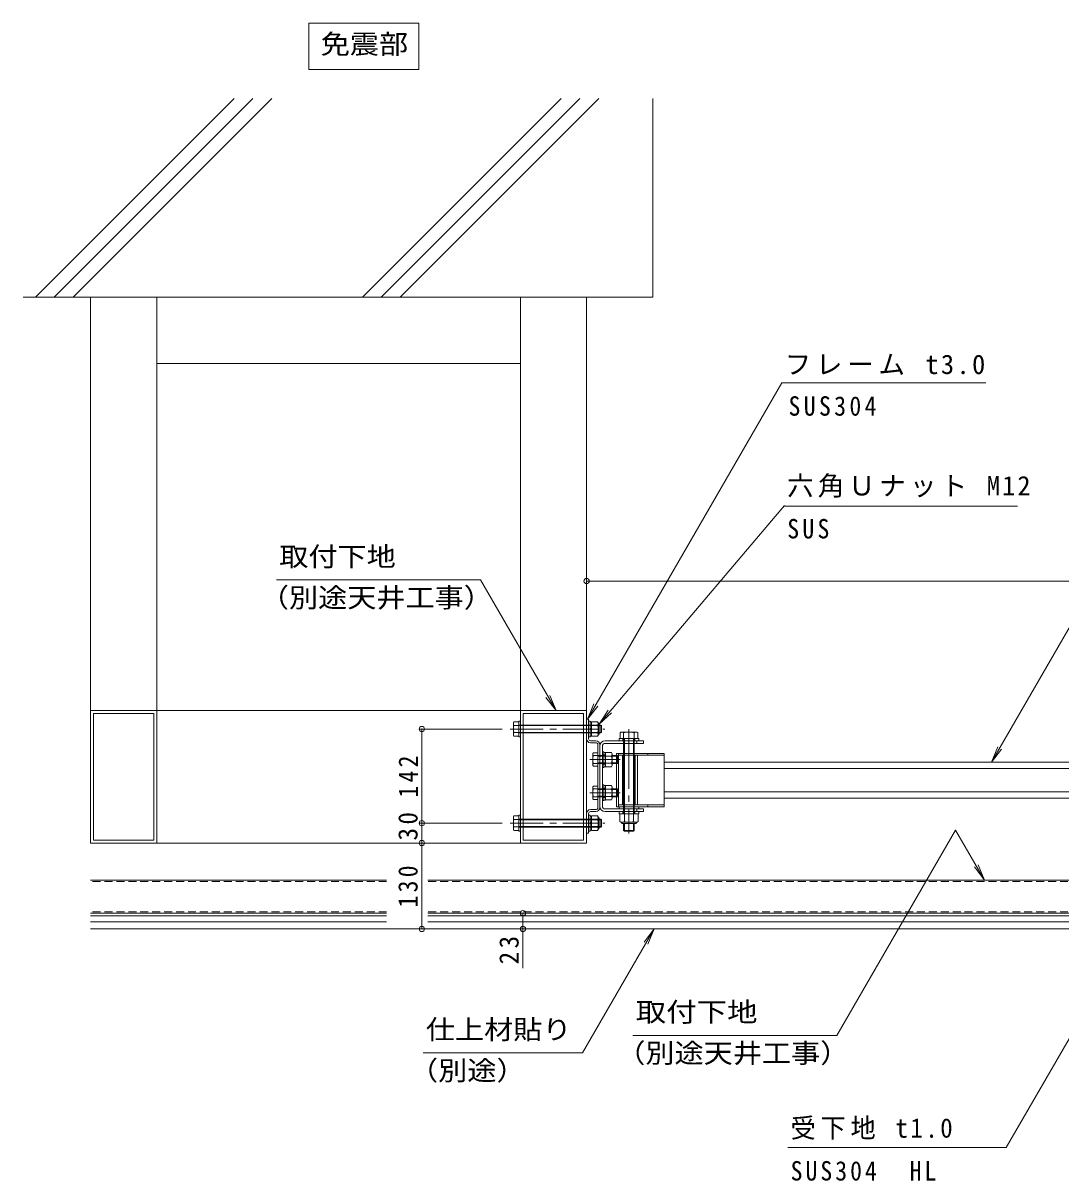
# Model space of a CAD drawing. Units: millimetres on the paper, enlarged 40 times, with parts at other scales. Extents: x -9407 to 10868, y -7770 to 7471.
# Drawn here: x -9407 to -3139, y 476 to 7471 of the extents above; entities that cross this region are included whole.
import ezdxf
from ezdxf.enums import TextEntityAlignment as Align

# ---------------------------------------------------------------- set-up
doc = ezdxf.new("R2010")
doc.units = ezdxf.units.MM
doc.header["$LTSCALE"] = 40
doc.header["$PDMODE"] = 32
doc.header["$PDSIZE"] = 32
for name, pattern in [('CHAIN1', [8, 5, -1, 1, -1]), ('CHAIN2', [12, 9, -1, 1, -1]), ('DASHED1', [1.8, 1.2, -0.6])]:
    doc.linetypes.add(name, pattern=pattern)
for name, color, linetype, lineweight in [('1-0_通り芯', 2, 'Continuous', 9), ('1-4_寸法', 7, 'Continuous', 9), ('1-5_文字', 7, 'Continuous', 9), ('1-6', 6, 'Continuous', 5), ('1-7', 4, 'Continuous', 9), ('1-8', 6, 'Continuous', 5)]:
    doc.layers.add(name, color=color, linetype=linetype, lineweight=lineweight)
doc.styles.add('ＭＳ ゴシック', font='')
doc.styles.get('ＭＳ ゴシック').set_extended_font_data('MS Gothic')

msp = doc.modelspace()

# ---------------------------------------------------------------- linework, layer by layer
at = {"layer": '1-0_通り芯'}
for p, q in [((-6445.67, 3244.11), (-6442.27, 3249.99)), ((-6445.67, 3244.11), (-6445.67, 3168.11)), ((-6442.27, 3249.99), (-6413.67, 3249.99)), ((-6442.27, 3228.05), (-6413.67, 3228.05)), ((-6413.67, 3254.11), (-6403.67, 3254.11)), ((-6413.67, 3162.23), (-6413.67, 3249.99)), ((-6413.67, 3230.11), (-5917.45, 3230.11)), ((-6413.67, 3226.32), (-5913.67, 3226.32)), ((-6403.67, 3254.11), (-6403.67, 3158.11)), ((-5991.67, 3254.11), (-5981.67, 3254.11)), ((-5981.67, 3254.11), (-5981.67, 3158.11)), ((-5981.67, 3163.11), (-5981.67, 3249.11)), ((-5937.06, 3249.99), (-5973.67, 3249.99)), ((-5973.67, 3249.99), (-5973.67, 3162.23)), ((-5937.06, 3228.05), (-5973.67, 3228.05)), ((-5933.67, 3244.11), (-5937.06, 3249.99)), ((-5933.67, 3244.11), (-5933.67, 3168.11)), ((-5927.23, 3176.31), (-5927.23, 3235.91)), ((-5917.45, 3230.11), (-5913.67, 3226.32)), ((-5917.45, 3182.11), (-5917.45, 3230.11)), ((-5913.67, 3185.89), (-5913.67, 3226.32)), ((-6445.67, 3168.11), (-6442.27, 3162.23)), ((-6442.27, 3184.17), (-6413.67, 3184.17)), ((-6442.27, 3162.23), (-6413.67, 3162.23)), ((-6413.67, 3185.89), (-5913.67, 3185.89)), ((-6413.67, 3182.11), (-5917.45, 3182.11)), ((-5973.67, 3207.26), (-5981.67, 3211.88)), ((-5973.67, 3200.33), (-5981.67, 3204.95)), ((-5973.67, 3163.11), (-5981.67, 3163.11)), ((-5937.06, 3184.17), (-5973.67, 3184.17)), ((-5937.06, 3162.23), (-5973.67, 3162.23)), ((-5933.67, 3168.11), (-5937.06, 3162.23)), ((-5913.67, 3185.89), (-5917.45, 3182.11)), ((-5801.17, 3183.85), (-5801.17, 3147.91)), ((-5790.42, 3187.91), (-5704.92, 3187.91)), ((-5779.67, 3183.85), (-5779.67, 2694.31)), ((-5715.67, 3183.85), (-5715.67, 2694.31)), ((-5694.17, 3183.85), (-5694.17, 3147.91)), ((-5687.67, 3147.91), (-5807.67, 3147.91)), ((-5807.67, 3147.91), (-5807.67, 3135.11)), ((-5687.67, 3135.11), (-5807.67, 3135.11)), ((-5801.17, 3147.91), (-5694.17, 3147.91)), ((-5783.67, 3147.91), (-5783.67, 3135.11)), ((-5775.34, 3147.91), (-5775.34, 2694.31)), ((-5720, 3147.91), (-5720, 2694.31)), ((-5711.67, 3147.91), (-5711.67, 3135.11)), ((-5687.67, 3147.91), (-5687.67, 3135.11)), ((-5965.67, 2989.08), (-5965.67, 3053.14)), ((-5962.64, 3061.17), (-5935.67, 3061.17)), ((-5962.64, 3045.11), (-5889.27, 3045.11)), ((-5935.67, 2981.05), (-5935.67, 3061.17)), ((-5935.67, 3041.32), (-5889.27, 3041.32)), ((-5898.47, 3069.11), (-5907.67, 3069.11)), ((-5898.47, 3049.11), (-5907.67, 3049.11)), ((-5898.47, 2973.11), (-5898.47, 3069.11)), ((-5889.27, 3065.11), (-5898.47, 3065.11)), ((-5889.27, 3049.11), (-5898.47, 3049.11)), ((-5889.27, 2977.11), (-5889.27, 3065.11)), ((-5853.77, 3064.91), (-5889.27, 3064.91)), ((-5853.77, 3042.97), (-5889.27, 3042.97)), ((-5849.27, 2988.28), (-5849.27, 3053.94)), ((-5849.27, 3045.11), (-5819.45, 3045.11)), ((-5849.27, 3041.32), (-5815.67, 3041.32)), ((-5819.45, 3045.11), (-5819.45, 2997.11)), ((-5815.67, 3041.32), (-5819.45, 3045.11)), ((-5815.67, 3041.32), (-5815.67, 3000.9)), ((-5962.64, 2997.11), (-5889.27, 2997.11)), ((-5962.64, 2981.05), (-5935.67, 2981.05)), ((-5935.67, 3000.9), (-5889.27, 3000.9)), ((-5898.47, 2993.11), (-5907.67, 2993.11)), ((-5889.27, 2993.11), (-5898.47, 2993.11)), ((-5853.77, 2999.25), (-5889.27, 2999.25)), ((-5849.27, 3000.9), (-5815.67, 3000.9)), ((-5849.27, 2997.11), (-5819.45, 2997.11)), ((-5815.67, 3000.9), (-5819.45, 2997.11)), ((-5898.47, 2869.11), (-5907.67, 2869.11)), ((-5898.47, 2773.11), (-5898.47, 2869.11)), ((-5965.67, 2789.08), (-5965.67, 2853.14)), ((-5962.64, 2861.17), (-5935.67, 2861.17)), ((-5962.64, 2845.11), (-5889.27, 2845.11)), ((-5935.67, 2781.05), (-5935.67, 2861.17)), ((-5935.67, 2841.32), (-5889.27, 2841.32)), ((-5935.67, 2800.9), (-5889.27, 2800.9)), ((-5898.47, 2849.11), (-5907.67, 2849.11)), ((-5889.27, 2865.11), (-5898.47, 2865.11)), ((-5889.27, 2849.11), (-5898.47, 2849.11)), ((-5889.27, 2777.11), (-5889.27, 2865.11)), ((-5853.77, 2864.91), (-5889.27, 2864.91)), ((-5853.77, 2842.97), (-5889.27, 2842.97)), ((-5853.77, 2799.25), (-5889.27, 2799.25)), ((-5849.27, 2788.28), (-5849.27, 2853.94)), ((-5849.27, 2845.11), (-5819.45, 2845.11)), ((-5849.27, 2841.32), (-5815.67, 2841.32)), ((-5849.27, 2800.9), (-5815.67, 2800.9)), ((-5815.67, 2800.9), (-5819.45, 2797.11)), ((-5815.67, 2841.32), (-5815.67, 2800.9)), ((-5962.64, 2797.11), (-5889.27, 2797.11)), ((-5962.64, 2781.05), (-5935.67, 2781.05)), ((-5898.47, 2793.11), (-5907.67, 2793.11)), ((-5889.27, 2793.11), (-5898.47, 2793.11)), ((-5849.27, 2797.11), (-5819.45, 2797.11)), ((-6445.67, 2674.97), (-6442.27, 2680.85)), ((-6445.67, 2674.97), (-6445.67, 2598.97)), ((-6442.27, 2680.85), (-6413.67, 2680.85)), ((-6442.27, 2658.91), (-6413.67, 2658.91)), ((-6413.67, 2684.97), (-6403.67, 2684.97)), ((-6413.67, 2593.09), (-6413.67, 2680.85)), ((-6413.67, 2660.97), (-5917.45, 2660.97)), ((-6403.67, 2684.97), (-6403.67, 2588.97)), ((-5991.67, 2684.97), (-5981.67, 2684.97)), ((-5981.67, 2684.97), (-5981.67, 2588.97)), ((-5981.67, 2593.97), (-5981.67, 2679.97)), ((-5937.06, 2680.85), (-5973.67, 2680.85)), ((-5973.67, 2680.85), (-5973.67, 2593.09)), ((-5937.06, 2658.91), (-5973.67, 2658.91)), ((-5933.67, 2674.97), (-5937.06, 2680.85)), ((-5933.67, 2674.97), (-5933.67, 2598.97)), ((-5927.23, 2607.17), (-5927.23, 2666.77)), ((-5917.45, 2660.97), (-5913.67, 2657.18)), ((-5917.45, 2612.97), (-5917.45, 2660.97)), ((-5807.67, 2707.11), (-5807.67, 2694.31)), ((-5687.67, 2707.11), (-5807.67, 2707.11)), ((-5687.67, 2694.31), (-5807.67, 2694.31)), ((-5803.07, 2694.31), (-5692.27, 2694.31)), ((-5803.07, 2646.42), (-5803.07, 2694.31)), ((-5783.67, 2707.11), (-5783.67, 2694.31)), ((-5775.37, 2646.42), (-5775.37, 2694.31)), ((-5719.97, 2646.42), (-5719.97, 2694.31)), ((-5711.67, 2707.11), (-5711.67, 2694.31)), ((-5692.27, 2646.42), (-5692.27, 2694.31)), ((-5687.67, 2707.11), (-5687.67, 2694.31)), ((-6445.67, 2598.97), (-6442.27, 2593.09)), ((-6442.27, 2615.03), (-6413.67, 2615.03)), ((-6442.27, 2593.09), (-6413.67, 2593.09)), ((-6413.67, 2657.18), (-5913.67, 2657.18)), ((-6413.67, 2616.76), (-5913.67, 2616.76)), ((-6413.67, 2612.97), (-5917.45, 2612.97)), ((-5973.67, 2638.13), (-5981.67, 2642.75)), ((-5973.67, 2631.2), (-5981.67, 2635.82)), ((-5973.67, 2593.97), (-5981.67, 2593.97)), ((-5937.06, 2615.03), (-5973.67, 2615.03)), ((-5937.06, 2593.09), (-5973.67, 2593.09)), ((-5933.67, 2598.97), (-5937.06, 2593.09)), ((-5913.67, 2616.76), (-5917.45, 2612.97)), ((-5913.67, 2616.76), (-5913.67, 2657.18)), ((-5789.22, 2642.31), (-5706.12, 2642.31)), ((-5710.07, 2634.17), (-5785.27, 2634.17)), ((-5779.67, 2634.17), (-5779.85, 2592.24)), ((-5775.52, 2587.91), (-5779.85, 2592.24)), ((-5775.34, 2634.17), (-5775.52, 2587.91)), ((-5720, 2634.17), (-5720.17, 2587.91)), ((-5715.67, 2634.17), (-5715.85, 2592.24)), ((-5720.17, 2587.91), (-5775.52, 2587.91))]:
    msp.add_line(p, q, dxfattribs=at)
at = {"layer": '1-0_通り芯', "color": 7}
for p, q in [((-6003.67, 3265.11), (-6003.67, 3147.11)), ((-5979.67, 3135.11), (-5947.67, 3135.11)), ((-5979.67, 3123.11), (-5947.67, 3123.11)), ((-5935.67, 3111.11), (-5935.67, 2731.11)), ((-5923.67, 3111.11), (-5923.67, 2731.11)), ((-5907.67, 3103.11), (-5907.67, 2739.11)), ((-5891.67, 3135.11), (-5659.67, 3135.11)), ((-5659.67, 3119.11), (-5891.67, 3119.11)), ((-5699.67, 3135.11), (-5699.67, 3119.11)), ((-5659.67, 3135.11), (-5659.67, 3119.11)), ((-5823.67, 3059.11), (-5823.67, 2735.11)), ((-5823.67, 3059.11), (-5535.67, 3059.11)), ((-5811.67, 2735.11), (-5811.67, 3059.11)), ((-5535.67, 3047.11), (-5811.67, 3047.11)), ((-5785.67, 3047.11), (-5785.67, 2747.11)), ((-5709.67, 2747.11), (-5709.67, 3047.11)), ((-5695.67, 2747.11), (-5695.67, 3047.11)), ((-5633.67, 3047.11), (-5633.67, 3059.11)), ((-5535.67, 3059.11), (-5535.67, 2735.11)), ((-5535.67, 3005.11), (-3003.67, 3005.11)), ((-5535.67, 2967.11), (-3003.67, 2967.11)), ((-3003.67, 2827.11), (-5535.67, 2827.11)), ((-5535.67, 2735.11), (-5823.67, 2735.11)), ((-5811.67, 2747.11), (-5535.67, 2747.11)), ((-5807.67, 2735.11), (-5807.67, 2723.11)), ((-5687.67, 2723.11), (-5687.67, 2735.11)), ((-5633.67, 2735.11), (-5633.67, 2747.11)), ((-5535.67, 2789.11), (-3003.67, 2789.11)), ((-6003.67, 2695.11), (-6003.67, 2577.11)), ((-5991.67, 2695.11), (-5991.67, 2577.11)), ((-5947.67, 2719.11), (-5979.67, 2719.11)), ((-5947.67, 2707.11), (-5979.67, 2707.11)), ((-5891.67, 2723.11), (-5699.67, 2723.11)), ((-5891.67, 2707.11), (-5699.67, 2707.11)), ((-5991.67, 2577.11), (-6003.67, 2577.11))]:
    msp.add_line(p, q, dxfattribs=at)
at = {"layer": '1-0_通り芯', "linetype": 'CHAIN1'}
for p, q in [((-6466.1, 3206.11), (-5894.29, 3206.11)), ((-5983.07, 3021.11), (-5801.53, 3021.11)), ((-5983.07, 2821.11), (-5801.53, 2821.11)), ((-6466.1, 2636.97), (-5894.29, 2636.97))]:
    msp.add_line(p, q, dxfattribs=at)
at = {"layer": '1-0_通り芯', "color": 6, "linetype": 'CHAIN1', "lineweight": 5}
for p, q in [((-5940.29, 3206.11), (-6067.23, 3206.11)), ((-5940.29, 2636.97), (-6067.23, 2636.97))]:
    msp.add_line(p, q, dxfattribs=at)
at = {"layer": '1-0_通り芯', "color": 6, "lineweight": 5}
for p, q in [((-5934.72, 3206.11), (-6061.78, 3206.11)), ((-5934.72, 2636.97), (-6061.78, 2636.97)), ((-5934.72, 2636.97), (-6061.78, 2636.97))]:
    msp.add_line(p, q, dxfattribs=at)
at = {"layer": '1-0_通り芯', "linetype": 'CHAIN2'}
msp.add_line((-5747.67, 3205.31), (-5747.85, 2573.78), dxfattribs=at)
at = {"layer": '1-0_通り芯'}
for points in [[(-6413.67, 3254.11), (-6413.67, 3158.11), (-6403.67, 3158.11)], [(-5991.67, 3254.11), (-5991.67, 3158.11), (-5981.67, 3158.11)], [(-5973.67, 3163.11), (-5973.67, 3249.11), (-5981.67, 3249.11)], [(-5898.47, 2973.11), (-5907.67, 2973.11), (-5907.67, 3069.11)], [(-5889.27, 2977.11), (-5898.47, 2977.11), (-5898.47, 3065.11)], [(-5853.77, 2977.31), (-5889.27, 2977.31), (-5889.27, 3064.91)], [(-5898.47, 2773.11), (-5907.67, 2773.11), (-5907.67, 2869.11)], [(-5889.27, 2777.11), (-5898.47, 2777.11), (-5898.47, 2865.11)], [(-5853.77, 2777.31), (-5889.27, 2777.31), (-5889.27, 2864.91)], [(-5815.67, 2841.32), (-5819.45, 2845.11), (-5819.45, 2797.11)], [(-6413.67, 2684.97), (-6413.67, 2588.97), (-6403.67, 2588.97)], [(-5991.67, 2684.97), (-5991.67, 2588.97), (-5981.67, 2588.97)], [(-5973.67, 2593.97), (-5973.67, 2679.97), (-5981.67, 2679.97)], [(-5779.85, 2592.24), (-5715.85, 2592.24), (-5720.17, 2587.91)]]:
    msp.add_lwpolyline(points, dxfattribs=at)
at = {"layer": '1-0_通り芯', "color": 7}
msp.add_lwpolyline([(-6003.67, 3265.11), (-5991.67, 3265.11), (-5991.67, 3147.11)], dxfattribs=at)
msp.add_lwpolyline([(-5659.67, 2723.11), (-5659.67, 2707.11), (-5699.67, 2707.11), (-5699.67, 2723.11)], close=True, dxfattribs=at)
at = {"layer": '1-0_通り芯'}
for centre, radius, start, end in [((-6424.04, 3239.7), 21.64, 181.80717, 212.57709), ((-6373.06, 3206.11), 72.61, 162.41205, 197.58797), ((-6419.84, 3237.04), 25.9, 150, 175.61575), ((-5959.49, 3237.04), 25.9, 4.38425, 29.99998), ((-5955.3, 3239.7), 21.64, 327.42291, 358.19283), ((-6006.27, 3206.11), 72.61, 342.41203, 17.58795), ((-5934.03, 3235.91), 6.8, 0, 90), ((-6424.04, 3172.52), 21.64, 147.42293, 178.19284), ((-6419.84, 3175.18), 25.9, 184.38426, 210.00002), ((-5955.3, 3172.52), 21.64, 1.80716, 32.57707), ((-5959.49, 3175.18), 25.9, 330, 355.61574), ((-5934.03, 3176.31), 6.8, 270, 0), ((-5790.42, 3171.63), 16.28, 48.67549, 131.32401), ((-5747.66, 3059.58), 128.33, 75.56129, 104.44041), ((-5704.92, 3171.63), 16.28, 48.67599, 131.32457), ((-5953.51, 3053.14), 12.16, 138.67245, 221.32755), ((-5869.05, 3021.11), 96.61, 165.61653, 194.38359), ((-5864.88, 3053.94), 15.61, 315.36182, 44.6387), ((-5904.58, 3021.11), 55.31, 336.7197, 23.2802), ((-5953.51, 2989.08), 12.16, 138.67245, 221.32755), ((-5864.88, 2988.28), 15.61, 315.36104, 44.6387), ((-5953.51, 2853.14), 12.16, 138.67245, 221.32755), ((-5869.05, 2821.11), 96.61, 165.61653, 194.38359), ((-5864.88, 2853.94), 15.61, 315.36182, 44.6387), ((-5904.58, 2821.11), 55.31, 336.7197, 23.2802), ((-5864.88, 2788.28), 15.61, 315.36104, 44.6387), ((-5953.51, 2789.08), 12.16, 138.67245, 221.32755), ((-6424.04, 2670.56), 21.64, 181.80717, 212.57709), ((-6373.06, 2636.97), 72.61, 162.41205, 197.58797), ((-6419.84, 2667.9), 25.9, 150, 175.61575), ((-5959.49, 2667.9), 25.9, 4.38425, 29.99998), ((-5955.3, 2670.56), 21.64, 327.42291, 358.19283), ((-6006.27, 2636.97), 72.61, 342.41203, 17.58795), ((-5934.03, 2666.77), 6.8, 0, 90), ((-6424.04, 2603.38), 21.64, 147.42293, 178.19284), ((-6419.84, 2606.04), 25.9, 184.38426, 210.00002), ((-5955.3, 2603.38), 21.64, 1.80716, 32.57707), ((-5959.49, 2606.04), 25.9, 330, 355.61574), ((-5934.03, 2607.17), 6.8, 270, 0), ((-5789.22, 2667.7), 25.39, 236.94844, 303.05156), ((-5785.27, 2642.57), 8.4, 179.07878, 270), ((-5747.67, 2737.72), 95.41, 253.12328, 286.87672), ((-5706.12, 2667.7), 25.39, 236.94844, 303.05156), ((-5710.07, 2642.57), 8.4, 270, 0.92122)]:
    msp.add_arc(centre, radius, start, end, dxfattribs=at)
at = {"layer": '1-0_通り芯', "color": 7}
for centre, radius, start, end in [((-5979.67, 3147.11), 24, 180, 270), ((-5979.67, 3147.11), 12, 180, 270), ((-5947.67, 3111.11), 24, 0, 90), ((-5947.67, 3111.11), 12, 0, 90), ((-5891.67, 3103.11), 32, 90, 180), ((-5891.67, 3103.11), 16, 90, 180), ((-5947.67, 2731.11), 12, 270, 0), ((-5947.67, 2731.11), 24, 270, 0), ((-5891.67, 2739.11), 32, 180, 270), ((-5891.67, 2739.11), 16, 180, 270), ((-5979.67, 2695.11), 24, 90, 180), ((-5979.67, 2695.11), 12, 90, 180)]:
    msp.add_arc(centre, radius, start, end, dxfattribs=at)
at = {"layer": '1-4_寸法'}
for p, q in [((-7010.58, 3206.11), (-6514.18, 3206.11)), ((-6998.58, 2636.97), (-6998.58, 3206.11)), ((-7010.58, 2636.97), (-6514.18, 2636.97)), ((-6998.58, 2517.11), (-6998.58, 2636.97)), ((-6998.58, 1997.92), (-6998.58, 2517.11)), ((-6388.14, 1997.92), (-6388.14, 2093.1)), ((-6388.14, 1997.92), (-6388.14, 1760.84))]:
    msp.add_line(p, q, dxfattribs=at)
for p in [(-6003.67, 4100.31), (-6998.58, 3206.11), (-6998.58, 2636.97), (-6998.58, 2517.11), (-6388.14, 2093.1), (-6998.58, 1997.92), (-6388.14, 1997.92)]:
    msp.add_point(p, dxfattribs=at)
at = {"layer": '1-5_文字'}
for p, q in [((-7681.54, 7471.45), (-7017.54, 7471.45)), ((-7681.54, 7471.45), (-7681.54, 7191.45)), ((-7017.54, 7471.45), (-7017.54, 7191.45)), ((-7681.54, 7191.45), (-7017.54, 7191.45)), ((-4823.32, 5298.19), (-5997.12, 3265.11)), ((-4823.32, 5298.19), (-3590.96, 5298.19)), ((-2550.89, 4750.38), (-3558.53, 3005.11)), ((-5927.23, 3235.91), (-4808.87, 4556.57)), ((-4808.87, 4552.57), (-3399.96, 4552.57)), ((-7876.62, 4106.88), (-6644.26, 4106.88)), ((-6188.28, 3317.11), (-6644.26, 4106.88)), ((-6188.28, 3317.11), (-6249.16, 3396.44)), ((-6188.28, 3317.11), (-6226.55, 3409.5)), ((-5997.12, 3265.11), (-5958.85, 3357.5)), ((-5997.12, 3265.11), (-5936.24, 3344.44)), ((-5927.23, 3235.91), (-5873.12, 3320)), ((-5927.23, 3235.91), (-5853.2, 3303.13)), ((-3558.53, 3005.11), (-3520.26, 3097.5)), ((-3558.53, 3005.11), (-3497.65, 3084.44)), ((-3600.32, 2293.11), (-3638.59, 2385.5)), ((-2574.31, 2224.82), (-3468.31, 676.37)), ((-5595.57, 1997.92), (-6027.77, 1249.32)), ((-5595.57, 1997.92), (-5656.45, 1918.58)), ((-5595.57, 1997.92), (-5633.84, 1905.53)), ((-6991.04, 1249.32), (-6027.77, 1249.32)), ((-4787.46, 676.37), (-3468.31, 676.37))]:
    msp.add_line(p, q, dxfattribs=at)
msp.add_lwpolyline([(-5723.41, 1354.7), (-4491.05, 1354.7), (-3774.79, 2595.29), (-3600.32, 2293.11), (-3661.2, 2372.44)], dxfattribs=at)
at = {"layer": '1-6'}
for p, q in [((-9331.95, 5815.38), (-8131.95, 7015.38)), ((-9218.81, 5815.38), (-8018.81, 7015.38)), ((-9105.68, 5815.38), (-7905.68, 7015.38)), ((-7356.78, 5815.38), (-6156.78, 7015.38)), ((-7243.65, 5815.38), (-6043.65, 7015.38)), ((-7130.51, 5815.38), (-5930.51, 7015.38)), ((-5603.67, 5815.38), (-5603.67, 7015.38)), ((-5603.67, 5815.38), (-9407.1, 5815.38)), ((-8999.45, 2517.11), (-8999.45, 5815.38)), ((-8599.45, 2517.11), (-8599.45, 5815.38)), ((-6403.67, 3317.11), (-6403.67, 5815.38)), ((-6003.67, 2517.11), (-6003.67, 5815.38)), ((-6403.67, 5415.38), (-8599.45, 5415.38)), ((-6403.86, 3317.11), (-8999.45, 3317.11)), ((-8981.45, 2535.11), (-8981.45, 3299.11)), ((-8617.26, 3299.11), (-8981.45, 3299.11)), ((-8617.26, 3299.11), (-8617.26, 2535.11)), ((-6385.86, 2535.11), (-6385.86, 3299.11)), ((-6021.67, 3299.11), (-6385.86, 3299.11)), ((-6403.67, 2917.11), (-6403.67, 2517.11)), ((-8981.45, 2535.11), (-8617.26, 2535.11)), ((-6385.86, 2535.11), (-6021.67, 2535.11)), ((-6403.86, 2517.11), (-8999.45, 2517.11))]:
    msp.add_line(p, q, dxfattribs=at)
at = {"layer": '1-6', "color": 7, "lineweight": 9}
msp.add_line((-6003.67, 4100.31), (6596.33, 4100.31), dxfattribs=at)
at = {"layer": '1-6'}
for points in [[(-6003.67, 2917.11), (-6003.67, 3317.11), (-6403.67, 3317.11), (-6403.67, 2917.11)], [(-6021.67, 3299.11), (-6021.67, 2632.97), (-6021.67, 2535.11)], [(-6403.67, 2517.11), (-6003.67, 2517.11), (-6003.67, 2917.11)]]:
    msp.add_lwpolyline(points, dxfattribs=at)
at = {"layer": '1-7'}
for p, q in [((-7211.32, 2293.11), (-8999.45, 2293.11)), ((-2879.67, 2293.11), (-6961.95, 2293.11)), ((-7211.32, 2093.1), (-8999.45, 2093.1)), ((-2879.67, 2093.1), (-6961.95, 2093.1))]:
    msp.add_line(p, q, dxfattribs=at)
at = {"layer": '1-7', "linetype": 'DASHED1'}
for p, q in [((-7211.32, 2283.91), (-8999.45, 2283.91)), ((-2879.67, 2283.91), (-6961.95, 2283.91)), ((-7211.32, 2102.3), (-8999.45, 2102.3)), ((-2879.67, 2102.3), (-6961.95, 2102.3))]:
    msp.add_line(p, q, dxfattribs=at)
at = {"layer": '1-8'}
for p, q in [((-8999.45, 2077.92), (-7211.32, 2077.92)), ((-8999.45, 2039.92), (-7211.32, 2039.92)), ((-6961.95, 2077.92), (-2405.46, 2077.92)), ((-6961.95, 2039.92), (-2360.17, 2039.92)), ((-8999.45, 1997.92), (-2360.17, 1997.92))]:
    msp.add_line(p, q, dxfattribs=at)

# ---------------------------------------------------------------- texts
at = {"layer": '1-4_寸法', "color": 2, "char_height": 117.3, "attachment_point": 7, "rotation": 90, "style": 'ＭＳ ゴシック'}
for s, insert in [('\\T1.27;\\W0.9;142', (-7022.58, 2791.54)), ('\\T1.27;\\W0.95;30', (-7022.58, 2532.32)), ('\\T1.27;\\W0.9;130', (-7022.58, 2127.51)), ('\\T1.27;\\W0.95;23', (-6412.14, 1783.81))]:
    msp.add_mtext(s, dxfattribs=dict(at, insert=insert))
at = {"layer": '1-5_文字', "color": 2, "style": 'ＭＳ ゴシック'}
for s, width, p in [('免震部', 1.1, (-7609.54, 7251.45)), ('取付下地', 1.1, (-7860.11, 4154.42)), ('（別途天井工事）', 1.1, (-7977.37, 3906.26)), ('取付下地', 1.15, (-5706.9, 1402.25)), ('仕上材貼り', 1.1, (-6974.52, 1296.87)), ('（別途天井工事）', 1.1, (-5824.16, 1154.08)), ('（別途）', 1.1, (-7076.06, 1048.7))]:
    msp.add_text(s, height=117.3, dxfattribs=dict(at, width=width)).set_placement(p, align=Align.BOTTOM_LEFT)
at = {"layer": '1-5_文字', "color": 2, "char_height": 117.3, "attachment_point": 7, "style": 'ＭＳ ゴシック'}
for s, insert in [('\\T1.18;フレーム\\~t3.0', (-4806.81, 5345.73)), ('\\T1.28;\\W0.9;SUS304', (-4783.73, 5097.57)), ('\\T1.16;六角Ｕナット\\~M12', (-4792.36, 4604.12)), ('\\T1.27;\\W0.9;SUS', (-4791.26, 4355.95)), ('\\T1.19;\\W0.95;受下地\\~t1.0', (-4770.95, 723.92)), ('\\T1.25;\\W0.9;SUS304\u3000HL', (-4770.95, 475.76))]:
    msp.add_mtext(s, dxfattribs=dict(at, insert=insert))

doc.saveas('drawing.dxf')
